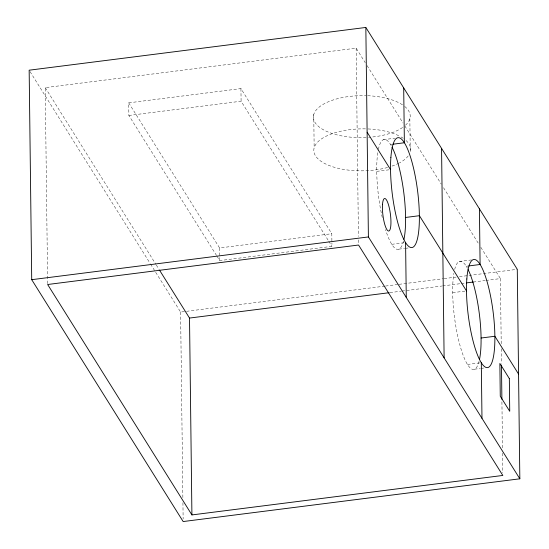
<?xml version="1.0" encoding="UTF-8"?>
<svg xmlns="http://www.w3.org/2000/svg" width="549" height="549" viewBox="0 0 549 549"><rect width="100%" height="100%" fill="white"/><g stroke="black" fill="none" stroke-linecap="round" stroke-linejoin="round"><path stroke-width="0.41" stroke-dasharray="2.75 2.06" d="M47.633 283.648L45.238 87.641L356.143 48.161L365.243 62.703M216.553 255.505L128.871 115.462L128.713 102.841L240.942 88.595L331.809 233.716L331.912 242.13M128.871 115.462L241.093 101.215L328.329 240.531M383.415 139.672L394.8 138.231M390.552 144.511L392.178 144.305M376.731 171.363L388.925 169.819M128.713 102.841L219.579 247.963L331.809 233.716M217.013 256.232L219.737 260.583L331.96 246.336L331.919 242.967M391.766 244.312L403.961 242.768M398.903 249.15L404.592 248.429M405.409 248.326L408.655 247.915M459.259 261.489L471.454 259.938M466.279 266.251L467.906 266.045M150.584 264.131L180.6 312.065L185.706 311.42M186.55 311.31L384.65 286.159M385.501 286.05L398.251 284.43M399.102 284.32L443.311 278.707M444.162 278.604L456.068 277.087M459.465 276.662L517.282 269.319M389.989 292.61L401.031 291.21M401.882 291.1L441.808 286.029M442.659 285.919L460.494 283.655M461.345 283.552L465.593 283.01M473.238 282.042L485.131 280.532M485.982 280.422L500.42 278.59L501.223 344.491M452.685 292.672L464.879 291.121M467.48 364.447L479.675 362.896M474.501 369.202L480.19 368.482M480.999 368.379L484.252 367.967M367.068 65.612L403.021 123.031M404.839 125.941L441.252 184.093M443.53 187.724L479.03 244.422M480.849 247.331L500.42 278.59M328.782 241.251L331.96 246.336M45.238 87.641L155.834 264.275M156.287 265.002L159.018 269.36M30.071 71.651L150.131 263.403M501.278 348.773L501.457 363.321M501.923 401.841L502.513 449.775M502.555 453.2L502.795 472.881M409.849 118.666L410.261 151.908A48.408 20.992 -0.7 0 0 405.69 140.194M356.143 48.161L358.442 236.468M358.483 239.892L358.538 244.175M313.754 114.556L314.158 147.798M240.942 88.595L241.093 101.215M219.579 247.963L219.737 260.583M180.6 312.065L182.879 498.465M182.934 502.74L183.133 518.983M408.195 155.95A48.408 20.992 -0.7 0 1 399.603 162.806M398.924 163.163A48.408 20.992 -0.7 0 1 392.055 166.079M387.608 167.466A48.408 20.992 -0.7 0 1 315.215 155.346A48.408 20.992 -0.7 0 1 365.538 128.871M368.043 128.953A48.408 20.992 -0.7 0 1 400.31 136.529M401.072 136.955A48.408 20.992 -0.7 0 1 403.22 138.293M404.716 106.472A48.408 20.992 -0.7 0 1 405.155 125.522M402.65 127.471A48.408 20.992 -0.7 0 1 368.599 137.332M366.094 137.483A48.408 20.992 -0.7 0 1 313.397 117.122A48.408 20.992 -0.7 0 1 365.97 95.656M367.638 95.711A48.408 20.992 -0.7 0 1 404.112 105.991M403.556 241.08A55.387 12.751 82.8 0 1 385.522 229.606M382.282 217.541A55.387 12.751 82.8 0 1 378.213 150.2M378.357 149.506A55.387 12.751 82.8 0 1 391.3 145.78M479.078 361.263A54.495 12.545 82.8 0 1 460.35 346.694A54.495 12.545 82.8 0 1 453.886 273.285M454.689 269.429A54.495 12.545 82.8 0 1 467.391 268.173"/><path stroke-width="0.82" d="M365.84 27.45L29.159 70.197L31.718 279.681L183.16 521.55L519.841 478.803L517.282 269.319L365.84 27.45L368.4 236.935L519.841 478.803M392.988 144.202L404.373 142.754L403.7 87.915M405.587 217.459L419.409 215.702L466.506 290.915M31.718 279.681L368.4 236.935M468.722 265.942L480.101 264.494L479.421 208.853M159.478 270.087L189.515 318.063L389.138 292.72M466.437 282.9L473.238 282.042M481.082 338.019L494.896 336.269L518.558 374.061M191.917 514.928L502.822 475.448L358.545 245.026L47.639 284.506L191.917 514.928L189.515 318.063M367.116 132.192L390.552 169.614M501.477 365.037L501.896 399.274M481.301 362.69L481.981 418.331M441.561 148.381L444.12 357.866M405.587 242.562L406.26 297.4M392.061 147.187A55.387 12.751 82.8 0 1 403.961 239.323M468.139 269.628A54.495 12.545 82.8 0 1 479.476 359.533M509.335 378.584L499.871 363.465L500.269 396.2L509.733 411.311L509.335 378.584M466.828 278.981A54.495 12.545 82.8 0 0 484.952 366.883A54.495 12.545 82.8 0 0 490.319 294.909A54.495 12.545 82.8 0 0 466.828 278.981M390.881 157.481A55.387 12.751 82.8 0 0 409.3 246.824A55.387 12.751 82.8 0 0 414.749 173.669A55.387 12.751 82.8 0 0 390.881 157.481M382.516 204.386A16.395 3.774 82.8 0 0 387.971 230.827A16.395 3.774 82.8 0 0 389.584 209.176A16.395 3.774 82.8 0 0 382.516 204.386"/></g></svg>
